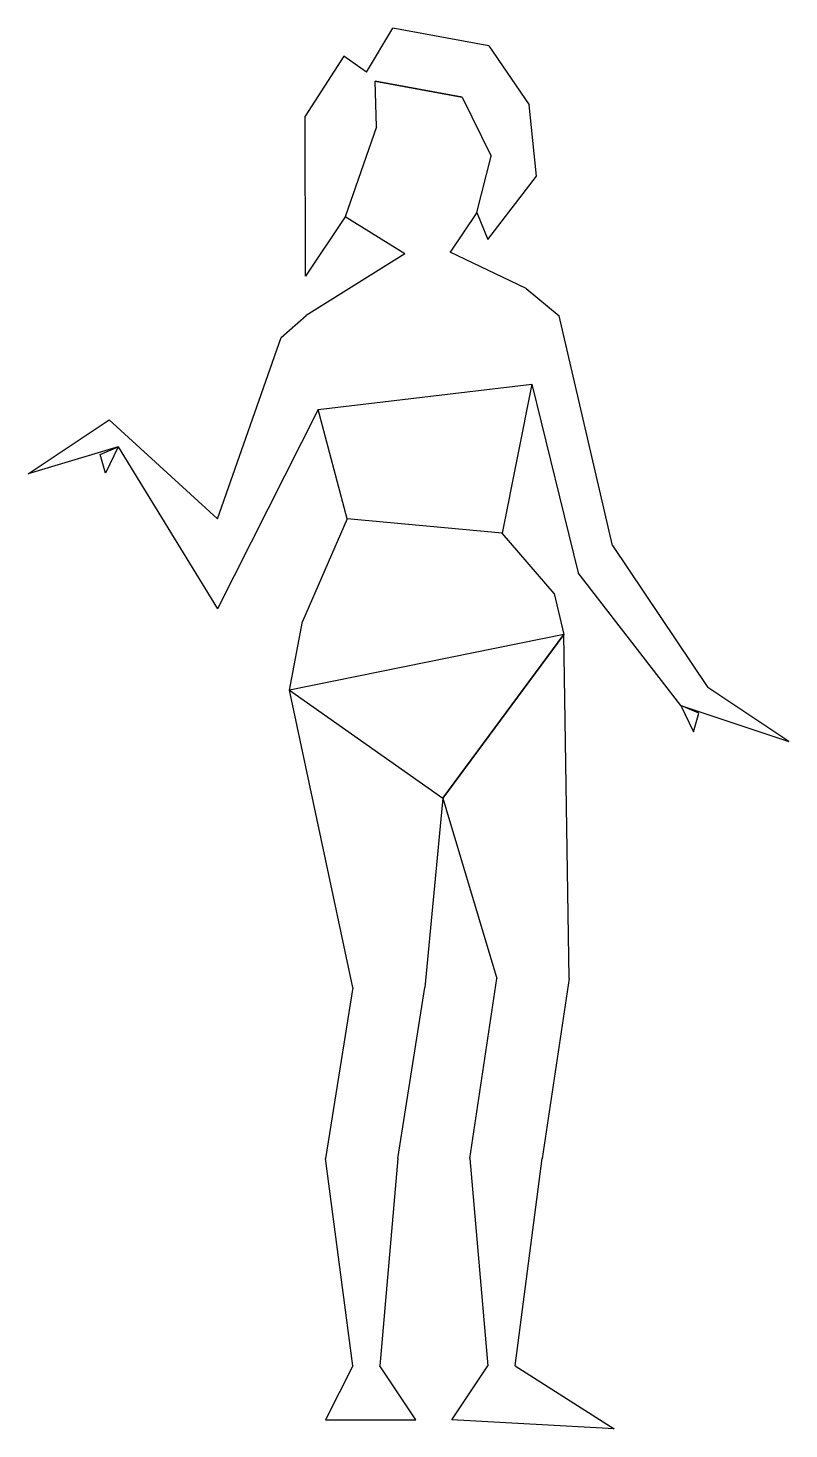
# Model space of a CAD drawing. Extents: x -1.49 to 0.44, y 0 to 3.55.
import ezdxf

# ---------------------------------------------------------------- set-up
doc = ezdxf.new("R2010")
doc.units = 0
doc.layers.get('0').update_dxf_attribs({"linetype": 'CONTINUOUS'})

msp = doc.modelspace()

# ---------------------------------------------------------------- linework, layer by layer
at = {"linetype": 'BYBLOCK'}
for points, invisible_edges in [([(-0.6058, 3.4195), (-0.6276, 3.4418), (-0.5609, 3.5542), (-0.3852, 3.3788)], 5), ([(-0.5609, 3.5542), (-0.3852, 3.3788), (-0.3121, 3.2292), (-0.3175, 3.5087)], 5), ([(-0.3121, 3.2292), (-0.3175, 3.5087), (-0.2153, 3.3589), (-0.3484, 3.0861)], 5), ([(-0.7831, 3.3304), (-0.6029, 3.3032), (-0.6854, 3.4829)], 3), ([(-0.6854, 3.4829), (-0.6029, 3.3032), (-0.6058, 3.4195), (-0.6276, 3.4418)], 5), ([(-0.6058, 3.4195), (-0.3852, 3.3788), (-0.3121, 3.2292), (-0.6029, 3.3032)], 4), ([(-0.2153, 3.3589), (-0.3484, 3.0861), (-0.32, 3.0178), (-0.1969, 3.1787)], 1), ([(-0.6029, 3.3032), (-0.6821, 3.0751), (-0.7829, 2.9246), (-0.7831, 3.3304)], 8), ([(-0.3121, 3.2292), (-0.6029, 3.3032), (-0.6821, 3.0751), (-0.3484, 3.0861)], 5), ([(-0.6821, 3.0751), (-0.3484, 3.0861), (-0.4159, 2.9855), (-0.5309, 2.9815)], 5), ([(-0.4159, 2.9855), (-0.5309, 2.9815), (-0.7813, 2.8246), (-0.2231, 2.8932)], 5), ([(-0.7813, 2.8246), (-0.2231, 2.8932), (-0.14, 2.8239), (-0.8446, 2.7692)], 5), ([(-0.14, 2.8239), (-0.8446, 2.7692), (-0.7501, 2.5861), (-0.2089, 2.6504)], 11), ([(-0.14, 2.8239), (-0.2089, 2.6504), (-0.0914, 2.1717), (-0.0042, 2.241)], 5), ([(-0.8446, 2.7692), (-0.7501, 2.5861), (-1.0058, 2.0803), (-1.0058, 2.3089)], 5), ([(-1.2802, 2.5603), (-1.2573, 2.4917), (-1.4859, 2.4232)], 1), ([(-1.0058, 2.0803), (-1.0058, 2.3089), (-1.2802, 2.5603), (-1.2573, 2.4917)], 5), ([(-0.2844, 2.2726), (-0.6768, 2.3089), (-0.7904, 2.0487), (-0.1521, 2.1197)], 4), ([(-0.0914, 2.1717), (-0.0042, 2.241), (0.2371, 1.8815), (0.1685, 1.8358)], 5), ([(-0.7904, 2.0487), (-0.1521, 2.1197), (-0.1275, 2.0158), (-0.823, 1.8745)], 1), ([(-0.1275, 2.0158), (-0.4343, 1.6002), (-0.2972, 1.143), (-0.1143, 1.143)], 4), ([(-0.823, 1.8745), (-0.4343, 1.6002), (-0.4801, 1.1201), (-0.6629, 1.1201)], 4), ([(0.2371, 1.8815), (0.1685, 1.8358), (0.4429, 1.7443)], 1), ([(-0.2972, 1.143), (-0.1143, 1.143), (-0.1829, 0.6858), (-0.3658, 0.6858)], 5), ([(-0.4801, 1.1201), (-0.6629, 1.1201), (-0.7315, 0.6858), (-0.5486, 0.6858)], 5), ([(-0.7315, 0.6858), (-0.5486, 0.6858), (-0.5944, 0.16), (-0.6629, 0.16)], 5), ([(-0.1829, 0.6858), (-0.3658, 0.6858), (-0.32, 0.16), (-0.2515, 0.16)], 5), ([(-0.5944, 0.16), (-0.6629, 0.16), (-0.7315, 0.0229), (-0.5029, 0.0229)], 1), ([(-0.32, 0.16), (-0.2515, 0.16), (0, 0), (-0.4115, 0.0229)], 1)]:
    msp.add_3dface(points, dxfattribs=dict(at, invisible_edges=invisible_edges))
for points in [[(-0.7501, 2.5861), (-0.2089, 2.6504), (-0.2844, 2.2726), (-0.6768, 2.3089)], [(-1.2573, 2.4917), (-1.2895, 2.4246), (-1.3033, 2.4718)], [(-0.1275, 2.0158), (-0.823, 1.8745), (-0.4343, 1.6002)], [(0.1685, 1.8358), (0.2007, 1.7686), (0.2145, 1.8159)]]:
    msp.add_3dface(points, dxfattribs=at)

doc.saveas('drawing.dxf')
